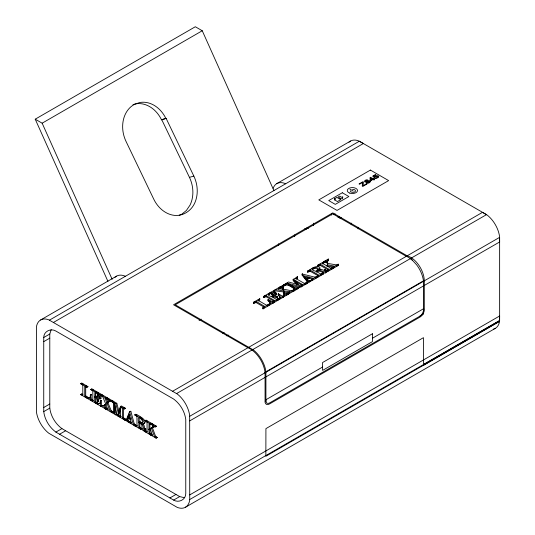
<?xml version="1.0" encoding="UTF-8"?>
<svg xmlns="http://www.w3.org/2000/svg" width="535" height="535" viewBox="0 0 535 535"><rect width="100%" height="100%" fill="white"/><g stroke="black" fill="none" stroke-linecap="round" stroke-linejoin="round"><path stroke-width="0.8" d="M327.059 266.363C327.835 263.768 327.433 259.321 324.09 261.481C323.274 264.176 327.246 260.418 327.066 263.24M327.36 262.217L327.38 263.354L336.274 264.885L338.254 264.17L338.394 265.367L333.258 268.336L333.111 267.132L334.342 266.116L327.393 264.798L327.36 266.203L330.811 268.122L332.897 267.246L333.051 268.45L327.353 271.747L327.193 270.536L328.744 269.132L320.184 264.23C317.148 264.491 317.148 267.433 320.184 265.347L328.376 270.008M144.564 430.501C146.169 431.778 146.369 426.937 144.677 429.07C143.514 434.313 144.149 424.262 141.38 423.814C142.571 424.73 144.744 424.222 144.176 422.416C143.012 418.203 137.997 417.053 134.867 414.839L136.94 416.531L137 425.954C136.619 427.525 133.195 425.064 133.048 423.673L129.557 411.636L126.608 419.266L125.939 420.029L124.668 419.794L128.413 422.142C130.68 421.312 125.892 419.219 128.433 417.186L129.865 418.016M145.647 428.508L145.359 430.354L144.396 430.916M90.341 394.877C91.211 398.983 86.543 399.163 84.731 396.395L84.751 386.41L86.924 387.327L87.887 386.598L81.801 383.087L80.832 383.809L82.791 385.28L82.798 395.251L80.832 394.669L90.522 400.267L91.492 399.705C90.963 394.228 89.847 394.549 91.492 394.422M91.251 395.479L91.311 394.315M189.731 499.523L189.671 500.238A21.393 12.352 60 0 1 177.272 507.401L48.799 433.23A21.393 12.352 60 0 1 36.4 411.756L36.4 326.985A21.393 12.352 60 0 1 48.799 319.83L177.272 394.001A21.393 12.352 60 0 1 189.671 415.474L189.731 499.523L499.63 320.599L499.63 237.346L189.731 416.263M493.578 329.058A21.393 12.352 60 0 0 499.57 321.321L499.63 315.978L423.446 359.961M43.736 337.518C43.683 331.372 50.818 327.942 55.874 331.051L173.628 399.036C180.141 403.871 184.749 411.442 185.765 419.52L185.765 493.618C185.819 499.764 178.683 503.194 173.628 500.085L55.874 432.099C49.367 427.264 44.753 419.694 43.736 411.616L43.736 337.518L49.788 334.027L51.206 329.634M270.322 303.74L269.714 301.961L268.022 300.71L268.202 299.493L272.783 302.135L272.783 303.251L263.093 308.842L262.932 307.632L264.578 306.314L255.944 301.339C252.888 301.586 252.888 304.535 255.944 302.456L264.578 307.431M95.718 391.64L95.665 396.208L94.702 396.763L94.936 392.122L98.326 394.308L99.256 396.04L99.831 398.889L100.981 398.435L100.981 394.161L91.853 388.885L90.883 389.614L92.823 391.072L92.829 401.043L90.883 400.474L100.506 406.025L101.476 405.47L101.476 400.394L100.326 400.849C100.874 404.808 96.434 404.834 94.748 402.146L94.702 396.95L95.665 396.395M114.731 411.495L114.838 407.282M128.433 417.186L127.464 417.741L126.828 419.861L128.413 422.142M85.714 385.855L85.7 395.84L88.469 397.665L90.361 397.579M123.531 407.69L123.518 417.688L125.491 419.333L124.067 418.51M94.702 396.95C97.838 396.87 96.18 402.895 98.52 401.303L98.52 394.556L97.39 395.024L96.608 397.505L94.702 396.763M98.226 395.465L98.36 394.462M327.36 261.983L328.396 260.277L328.256 259.08L324.09 261.481M274.147 301.319L265.969 296.664C262.946 298.731 262.946 295.781 265.969 295.547L274.609 300.53L272.984 301.834L273.144 303.044L282.768 297.487L282.768 296.37L278.367 293.829L278.187 295.052L280.307 297.534M115.052 405.236L115.299 412.278L117.138 414.518L116.175 415.073L114.791 413.749L114.082 410.572L114.129 403.143L117.446 415.809L117.767 415.996L120.609 406.901L120.622 417.133L118.817 416.598L124.521 419.895L125.631 419.233L126.909 419.473M117.767 415.996L118.737 415.434L121.218 407.262M120.469 408.947L119.312 412.712L118.349 413.267L120.422 406.5L121.391 405.945L125.491 408.305L124.521 409.034L122.742 408.212L122.495 408.82L122.548 418.25L124.521 419.895M128.019 417.668L129.129 414.739M127.537 417.588L128.902 414.03L130.259 419.159L127.537 417.588L128.507 417.026L129.323 414.892M288.953 284.727L300.028 287.522L300.028 286.406L293.568 279.397L302.442 284.5L300.917 285.703L301.078 286.914L306.782 283.617L306.769 282.326C309.645 279.651 302.522 276.481 302.148 274.02L314.319 277.01C316.452 276.755 319.047 276.508 315.483 278.287M284.092 295.862L283.109 297.099L288.024 294.451C288.559 291.916 282.861 295.761 283.891 290.879L289.555 291.736L289.642 293.033M280.26 298.062L279.484 299.092M273.438 296.604L273.01 297.119M319.636 270.041L320.01 269.192L319.569 268.296M326.263 270.804L326.123 272.141L326.263 270.804L324.932 269.56L326.551 270.87L324.946 271.947L322.765 271.492L319.529 269.928L316.125 271.385L320.706 273.974L323.013 272.964L323.153 274.167L311.631 280.822L311.47 279.611L312.995 278.253L309.263 277.224L306.388 278.882C306.876 282.092 311.089 278.996 310.668 281.377L306.769 283.443L307.204 283.135M109.16 401.049L106.846 402.935L105.054 398.341L106.833 398.836L107.796 398.093L101.978 394.736L101.015 395.291L106.833 398.649L107.796 398.093M139.829 417.019L141.18 417.534M289.642 291.916L288.238 293.026L288.238 294.143L298.43 288.439L298.43 287.322L296.591 287.863L294.959 287.609L287.074 283.129L300.028 286.406M328.851 270.402L327.193 271.653M106.298 404.199C102.546 405.644 108.204 408.285 105.769 409.068L101.015 406.319L101.978 405.577L103.543 405.804L105.181 404.788M112.203 400.822L110.651 400.401L107.916 402.674L111.086 410.398L112.918 411.896L111.949 412.639L110.123 410.954L106.946 403.229L109.682 400.962L111.233 401.377L112.203 400.635L108.237 398.348C105.89 399.056 111.046 401.584 106.846 402.935M294.832 290.184L294.076 290.772M274.562 301.847L272.984 302.95M283.109 297.099L283.109 295.982L284.179 293.869L283.537 290.826C281.256 291.087 274.228 287.883 273.719 291.682M322.197 264.049L323.775 262.946L323.775 261.829L317.797 265.113M152.314 427.271C154.849 426.014 149.606 424.449 152.348 423.814L156.514 426.221L155.545 426.943L153.545 426.897M257.984 301.118L259.776 299.901L259.776 298.784L253.543 302.215M302.369 285.804L300.917 286.82M278.481 289.248L279.698 288.412L279.537 287.201L273.719 290.565M289.455 293.307L288.238 294.143M328.396 259.161L327.453 260.171L327.36 263.327M318.185 276.822L318.713 276.408M283.095 289.836C283.717 286.339 279.37 289.288 279.979 286.947L284.105 284.754L282.962 285.891L283.563 289.395C286.807 289.254 292.839 292.498 295.012 288.499C293.401 286.907 285.69 280.915 284.673 285.336C288.318 283.811 292.431 287.315 295.012 289.616M284.105 284.754L284.105 285.871L282.962 287.007L283.162 288.994M317.322 271.606L318.164 271.004M269.5 304.85L267.634 305.96M311.47 280.728L312.433 280.106M296.885 284.506L293.133 280.474L293.133 279.357C301.793 275.117 294.899 276.869 296.176 278.722L304.368 283.389L306.782 282.5L300.917 285.703M296.303 278.862L297.373 278.187L297.373 277.07M262.932 308.748L264.002 308.086M279.698 287.295L278.381 288.586L283.256 289.335L282.226 286.773L279.979 286.947M323.775 261.829L322.224 263.207L327.052 266.022M259.776 298.784L257.897 300.209L266.537 305.211C269.834 305.03 272.014 300.897 268.022 299.593M316.967 276.441L318.753 275.077L310.079 270.068C306.903 270.396 306.903 273.358 310.079 271.178L318.272 275.846M156.514 426.388L155.17 426.074L152.381 427.572L155.491 436.072L157.103 437.423L156.14 438.145L154.528 436.627L151.405 428.154L153.351 427.01M268.811 294.691C270.63 291.468 276.568 296.042 276.421 293.274L272.723 291.14L263.594 296.41M107.95 281.397L35.223 119.185L195.322 26.75L202.25 30.749L273.96 190.681M35.223 119.185L42.145 123.184L202.25 30.749M132.947 104.74L135.041 103.944A28.161 22.798 72.8 0 1 161.51 119.807L166.104 118.329L193.817 176.035A28.328 22.931 72.8 0 1 194.365 203.808C190.667 211.238 182.729 216.26 174.336 215.371A28.328 22.931 72.8 0 1 153.759 199.167L126.046 141.454A28.161 22.798 72.8 0 1 133.837 104.713L139.401 102.6A28.161 22.798 72.8 0 1 165.87 118.462L166.104 118.329M40.62 319.977L116.55 276.14M276.816 183.612L350.519 141.059M49.454 320.137L359.353 141.22L486.516 214.635L176.617 393.553M53.453 322.451L363.359 143.527L358.697 140.906A21.393 12.352 60 0 0 349.001 142.23M43.736 341.631L49.788 338.14M334.522 198.759L336.876 197.402L340.775 199.649L337.465 201.561L334.522 199.856L334.522 198.759L335.472 199.308L334.522 199.856M333.773 214.709L335.218 213.88M337.926 217.297L339.364 216.461M339.745 218.293L341.183 217.464M80.832 383.809L81.801 383.087M43.736 407.503L49.788 404.012M199.073 320.398L201.234 319.148M43.736 411.616L49.788 408.125L49.788 334.027M80.832 383.642L86.924 387.159L87.887 386.598M80.832 394.489L81.801 393.927L82.912 394.522M80.832 394.669L81.801 393.927M90.883 389.614L91.853 388.885M84.731 396.395L85.7 395.84M307.578 271.018C311.069 269.433 314.934 265.286 319.201 266.925C320.719 267.594 319.683 269.346 318.606 269.867L321.468 269.493L326.123 271.031M307.578 282.085L302.148 275.13L302.449 273.84M253.543 303.332L254.894 302.549M263.594 297.527L264.999 296.718M268.51 294.691L270.616 293.474M295.862 278.895L297.373 278.187M307.578 272.134L309.598 270.964M312.286 269.413L314.446 268.229M317.797 266.229L319.743 265.106M324.09 262.598L325.481 261.796M312.353 269.54C314.139 268.035 317.195 268.095 318.512 270.135L318.519 270.449M273.358 296.256L271.673 294.678L271.673 293.561L277.685 296.838C278.086 299.64 274.776 295.929 273.332 297.299M97.39 395.024L98.52 394.556M271.673 294.678L273.138 295.333M90.883 389.447L100.012 394.716L100.981 394.161M90.883 400.287L91.853 399.732L93.592 400.548M271.673 293.561L273.438 295.487L271.84 296.764C262.464 294.003 273.452 290.879 276.421 293.274M90.883 400.474L91.853 399.732M101.978 394.736L101.015 395.479L102.84 396.97L105.689 403.925L103.382 405.998L101.015 406.139M316.7 272.168C319.061 268.222 326.27 276.595 326.123 271.405M268.022 300.71L270.168 301.74M309.016 277.163L306.294 278.735L303.893 275.779L309.016 277.163L309.016 278.28L306.97 279.457M278.187 295.052L278.367 293.829M99.831 398.889L100.981 398.435M94.748 402.146L95.712 401.584L95.665 397.151M307.11 279.584L309.263 278.34L312.821 279.297M278.187 293.936C281.891 295.44 279.698 299.299 276.521 299.413L272.001 296.858L274.248 295.935L277.685 296.838M97.39 401.765L98.52 401.303M326.263 271.92L324.805 270.75L324.932 269.56M100.326 400.849L101.476 400.394M105.054 398.341L106.024 397.779L107.809 402.373M262.932 307.632L272.783 302.135M272.984 301.834L282.768 296.37M283.109 295.982L288.024 293.334M288.238 293.026L298.43 287.322M306.769 282.326L310.668 280.26M311.47 279.611L323.153 273.051M327.193 270.536L333.051 267.333M333.111 267.132L338.394 264.25M107.274 399.09L108.237 398.348M222.821 333.579L224.265 332.743M55.874 432.099L61.926 428.609L179.68 496.587L184.374 497.724M101.015 406.319L101.978 405.577M106.946 403.229L107.916 402.674M107.274 398.909L111.233 401.196L112.203 400.635M111.982 412.652L113.447 412.699L113.875 410.86L113.774 404.239L113.233 402.848L111.982 401.792L112.945 401.049L116.817 403.296L119.312 412.712M111.982 401.792L112.945 401.049M226.827 335.886L228.271 335.057M59.586 434.239L65.638 430.749M105.769 409.068L106.732 408.325M116.175 415.073L106.137 409.282L107.107 408.539L108.438 409.175M106.137 409.282L107.107 408.539M111.982 401.604L115.848 403.858L116.817 403.296M111.949 412.452L112.945 411.91L114.162 412.264M120.422 406.5L124.521 408.867L125.491 408.305M116.175 414.892L117.138 414.331M118.817 416.417L119.786 415.862L121.391 416.604M118.817 416.598L119.786 415.862M129.557 411.636L130.828 411.255L134.238 423.8L135.79 425.285M129.858 411.816L130.828 411.255M122.548 418.25L123.518 417.688M172.618 391.245L482.516 212.328L487.171 215.083A21.393 12.352 60 0 1 499.57 236.557L499.63 241.967L189.731 420.885M124.521 419.707L125.491 419.152M124.668 419.975L125.631 419.233M134.867 414.839L135.837 414.284C136.853 414.358 149.553 421.326 143.681 423.68M134.867 415.006L135.837 414.284M126.935 420.463L127.898 419.908M128.413 421.954L129.376 421.399M139.789 422.63L139.842 427.131L141.862 428.622L140.899 429.351L129.376 422.697L130.339 421.954L131.356 422.476M129.376 422.697L130.339 421.954M133.489 424.763L134.459 424.202M138.826 422.222L141.14 423.446L142.069 423.312C144.296 419.46 136.024 413.261 138.826 422.222L139.789 421.667L142.47 422.951M140.899 429.351L138.873 427.686L138.826 422.423L139.789 421.868L141.534 422.871M137.08 425.806L135.837 425.124L134.867 425.867M151.967 434.621L150.796 435.062L145.092 431.772L147.085 432.226L147.051 422.362L145.092 420.744L146.062 420.182L151.893 423.553L150.923 424.275L149.031 423.439L148.931 429.21L153.277 426.716M145.092 420.911L146.062 420.182M138.873 427.686L139.842 427.131M139.1 428.033L140.063 427.472M140.899 429.184L141.862 428.622M145.092 420.744L150.923 424.108L151.893 423.553M151.378 424.543L152.348 423.814M144.677 429.07L145.774 428.588M143.775 430.481L144.744 429.919L144.604 427.646L144.096 425.546L143.066 423.934M143.902 430.715L144.871 430.16M144.129 430.909L145.099 430.347M148.931 429.21L149.9 428.655L149.9 423.493M145.092 431.584L146.062 431.029L147.138 431.584M145.092 431.772L146.062 431.029M150.796 435.062L148.991 433.51L148.931 429.558L149.9 429.003L149.954 432.955L151.759 434.507L149.626 433.27M151.405 428.154L152.375 427.599M151.378 424.375L155.545 426.776L156.514 426.221M148.991 433.51L149.954 432.955M150.796 434.881L151.759 434.32M265.915 371.798L423.446 280.848A21.54 12.439 60 0 0 421.975 274.749L421.179 272.683A21.54 12.439 60 0 0 416.685 264.905L412.318 260.144A20.791 12.004 60 0 0 410.84 258.933L410.345 258.565A20.791 12.004 60 0 0 406.332 256.312L332.763 213.833L175.226 304.783L253.456 350.017A21.474 12.399 60 0 1 263.688 363.746L264.471 365.779A21.474 12.399 60 0 1 265.915 371.798L265.915 401.431M156.14 437.978L157.103 437.423M322.592 367.023L265.915 399.745L265.948 401.671A5.437 3.143 -60 0 0 269.68 402.882L423.446 314.112L423.446 280.848M372.4 338.267L423.446 308.795L423.439 310.761A5.323 3.07 -60 0 1 419.674 316.285M169.923 497.945L175.968 494.447M173.628 500.085L179.68 496.587M189.731 494.902L423.279 360.062M423.446 364.589L499.57 320.565L499.57 321.321L423.446 365.338L423.446 337.672L265.915 428.622L265.855 456.255L499.57 321.321M185.451 507.247L495.35 328.329M284.673 284.225L288.552 281.998L297.955 284.54L293.133 279.357M284.673 285.336L286.613 284.225M323.153 274.167L320.706 275.09M277.632 300.215L278.755 299.587M148.931 429.558L150.161 428.889L152.495 435.57L150.997 435.182L156.14 438.145M305.465 284.145L306.782 283.617M298.43 288.439L296.591 288.98M288.024 294.451L286.232 294.925M100.206 403.363L98.447 403.43L95.712 401.584M331.132 269.199L333.051 268.45M292.431 291.562L293.08 291.308M336.782 265.982L338.394 265.367M179.232 215.244L181.619 214.334L186.387 210.476L190.005 205.152A28.328 22.931 72.8 0 0 189.457 177.379L161.744 119.673M161.51 119.807L165.87 118.462M189.457 177.379L193.817 176.035M309.103 281.818L310.668 281.377M304.368 284.506L304.709 284.453M276.521 300.53L276.983 300.476M106.131 397.612L107.796 398.274M283.891 290.879L283.891 291.996L289.555 292.852L289.555 291.736M284.179 294.979L283.537 291.943L276.087 290.94L273.88 291.769L273.88 290.652M334.221 267.179L327.393 265.915L327.393 264.798M304.622 277.097L307.551 277.886M123.712 407.65L125.491 408.472M85.934 385.829L87.887 386.765M95.905 391.566L98.714 393.111M285.643 183.773L284.995 183.465A21.393 12.352 60 0 0 273.158 188.333M125.384 276.301L124.729 275.986A21.393 12.352 60 0 0 115.032 277.311M95.665 396.208L96.915 396.836M129.376 422.51L131.316 423.152L130.339 419.4L127.464 417.741M150.796 423.132L151.893 423.72M106.137 409.094L107.91 409.589L105.823 404.259C103.549 405.209 103.596 407.978 105.769 408.88M295.226 281.397L301.954 285.262M349.917 189.109L353.227 191.022M306.929 227.709L308.367 228.545M304.769 228.512L306.207 229.341M328.396 260.277L328.256 259.08M323.775 262.946L323.635 261.749M287.97 284.814L293.488 287.997M294.237 289.743L294.21 290.879M284.105 285.871L283.945 284.66M279.698 288.412L279.537 287.201M274.575 293.327L276.421 294.39M276.381 297.206L277.685 297.955M138.826 422.423L141.788 424.65L142.049 428.234L142.751 430.347L144.483 431.203L144.811 429.144M128.507 417.026L130.547 418.209M86.643 396.91L89.412 398.508M95.972 402.293L98.039 403.484M105.375 407.723L106.732 408.506M110.979 410.96L114.343 412.9M127.504 420.503L129.376 421.58M133.75 424.101L135.108 424.89M137.174 426.081L135.837 425.124M139.187 427.244L141.862 428.789M155.177 436.473L157.103 437.59M135.837 414.451L137.034 415.187M146.062 420.349L147.165 421.038M101.978 394.917L102.894 395.485M112.945 401.237L113.453 401.564M152.348 423.981L153.558 424.897M61.926 428.609C55.413 423.773 50.805 416.197 49.788 408.125M108.237 398.535L109.194 399.317M307.906 281.604L306.388 279.999M92.93 389.747L93.592 390.269M82.892 383.949L83.56 384.471M141.728 417.888L142.872 419.106M410.753 258.86L412.318 260.144M296.845 284.118L293.568 280.514M303.893 276.896L306.294 279.852M114.196 402.287L114.443 402.688M42.145 123.184L112.149 279.31M283.891 291.996L284.446 294.023M115.848 403.858L118.349 413.267M98.226 400.073L98.36 401.21M358.116 227.261L358.116 228.893M351.248 223.088L351.248 224.72M333.258 267.219L333.258 268.336M331.606 213.458L331.606 215.13M327.353 270.63L327.353 271.747M326.176 260.926L326.176 262.043M324.805 269.633L324.805 270.75M324.237 261.568L324.237 262.685M323.013 272.964L323.013 274.08M320.184 264.23L320.184 265.347M317.944 265.2L317.944 266.316M313.403 223.175L313.403 225.656M311.631 279.705L311.631 280.822M310.079 270.068L310.079 271.178M309.263 277.224L309.263 278.34M307.719 271.098L307.719 272.215M306.923 282.42L306.923 283.537M306.622 282.413L306.622 283.53M302.442 284.5L302.442 285.616M302.148 274.02L302.148 275.13M301.078 285.797L301.078 286.914M299.7 286.593L299.7 287.71M298.269 287.235L298.269 288.352M297.233 276.99L297.233 278.106M294.691 234.932L294.691 236.564M288.398 293.12L288.398 294.237M287.863 293.24L287.863 294.357M284.834 284.312L284.834 285.429M283.537 290.826L283.537 291.943M283.269 296.076L283.269 297.192M281.791 286.62L281.791 287.73M280.139 287.041L280.139 288.158M278.401 243.826L278.401 245.491M277.518 296.938L277.518 298.055M276.241 293.381L276.241 294.497M274.609 300.53L274.609 301.646M273.144 301.927L273.144 303.044M271.84 293.468L271.84 294.584M268.202 299.493L268.202 300.61M265.969 295.547L265.969 296.664M265.072 372.28L265.072 400.233A6.353 3.665 -60 0 0 269.68 403.851L419.674 317.255A6.353 3.665 -60 0 0 422.289 314.954L423.72 312.447A6.353 3.665 -60 0 0 424.282 308.314L424.282 280.36A19.347 11.168 60 0 0 407.168 255.824L332.763 212.87L173.554 304.783L247.959 347.743A21.32 12.312 60 0 1 265.072 372.761M263.735 296.497L263.735 297.614M263.093 307.725L263.093 308.842M255.944 301.339L255.944 302.456M253.684 302.295L253.684 303.412M139.789 417.654L139.789 421.667M100.506 400.956L100.506 406.025M100.012 394.716L100.012 398.99M97.557 395.118L97.557 401.865M90.522 394.977L90.522 400.267M352.525 189.397A2.575 1.485 0 0 1 355.461 190.801A2.575 1.485 0 0 1 352.766 192.353A2.575 1.485 0 0 1 350.338 190.661M377.984 176.797L377.436 177.593L374.968 178.188A1.525 0.883 0 0 0 375.944 178.376L378.238 177.56L378.76 176.49A1.712 0.99 0 0 0 378.265 175.928L376.841 175.667L375.269 176.149A3.123 1.806 0 0 0 374.493 176.891L373.704 176.095L375.878 174.838L375.403 174.571L372.694 176.129L374.239 177.627L376.332 176.196L377.984 176.797M362.469 183.07L362.262 186.173L362.757 186.454L367.063 183.973L366.589 183.699L363.111 185.705L363.419 181.974L362.944 181.699L359.045 183.946L359.52 184.221L362.556 182.468L362.469 183.07M366.816 182.107L366.803 182.254A0.936 0.542 0 0 0 367.084 182.616L368.695 182.609L369.598 181.713A0.95 0.548 0 0 0 368.668 181.184L366.816 182.107M342.754 196.92L342.56 198.739L339.778 198.639L340.427 198.264L338.173 196.96L339.665 196.104L341.918 197.402L342.754 196.92M370.401 181.505C369.912 183.057 367.378 183.813 366.101 182.763L366.408 181.826L365.091 181.947A1.123 0.649 0 0 1 364.475 181.525C364.215 179.834 368.796 178.971 367.94 180.944L369.585 180.783L370.401 181.505M318.519 269.339L315.951 271.285C306.789 269.225 316.292 265.159 318.512 269.018L318.519 269.339M367.438 180.81C364.796 183.258 365.271 178.891 367.438 180.81M370.407 170.076L318.793 199.883L337.023 210.409L388.644 180.603L370.407 170.076M342.313 192.747L328.731 200.585L335.284 204.377L348.867 196.532L342.313 192.747M370.581 177.292L370.033 177.607L370.16 180.549L370.615 180.81L372.975 179.446L373.938 180.001L374.607 179.613L373.644 179.058L374.38 178.636L373.925 178.376L373.189 178.797L370.581 177.292M372.52 179.185L370.815 180.168L370.702 178.135L372.52 179.185M372.44 333.746L322.592 362.529L322.592 370.414L372.4 341.658L372.44 333.746M349.81 193.115A5.156 2.976 0 0 0 357.547 190.534A5.156 2.976 0 0 0 349.81 187.959A5.156 2.976 0 0 0 349.81 193.115"/></g></svg>
